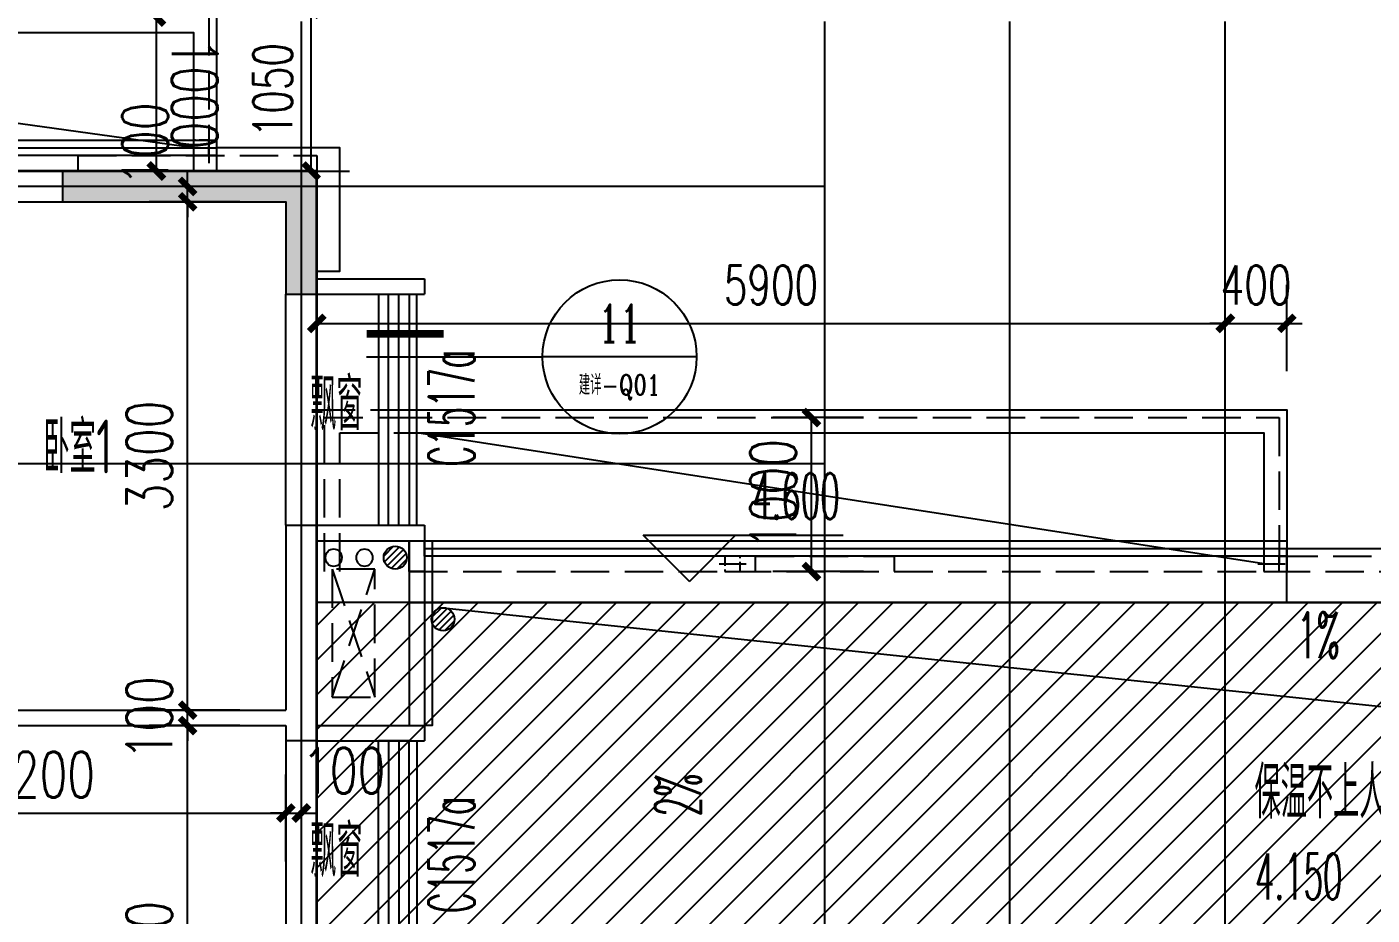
# Model space of a CAD drawing. Extents: x -59851 to 653804, y -249523 to 437614.
# Drawn here: x -39096 to -30361, y 153758 to 159524 of the extents above; entities that cross this region are included whole.
import ezdxf
from ezdxf.enums import TextEntityAlignment as Align

# ---------------------------------------------------------------- set-up
doc = ezdxf.new("R2010")
doc.units = 0
doc.header["$LTSCALE"] = 1000
doc.header["$MEASUREMENT"] = 0
doc.linetypes.add('DASH', pattern=[0.35, 0.25, -0.1])
doc.layers.add('33计全面积外廓线', color=21, linetype='Continuous', lineweight=35)
doc.layers.add('_S-PS(排水管)', color=255, linetype='Continuous', plot=False)
doc.layers.add('A-降板区域（给结构）', color=155, linetype='Continuous', plot=False)
for name, color, linetype in [('_S-YS(雨水管)', 3, 'Continuous'), ('_S-空调立管', 7, 'Continuous'), ('A-ROOF', 7, 'Continuous'), ('A-外装饰线脚', 7, 'Continuous'), ('A-看线', 105, 'Continuous'), ('A-空调室外机', 5, 'DASH'), ('A-第三道尺寸线', 105, 'Continuous'), ('A-线脚看线', 9, 'Continuous'), ('A-雨棚', 153, 'Continuous'), ('AE-FLOR', 151, 'Continuous'), ('DIM_ELEV', 3, 'Continuous'), ('DIM_IDEN', 3, 'Continuous'), ('DIM_SYMB', 3, 'Continuous'), ('DOTE', 16, 'Continuous'), ('LABEL_PM', 7, 'Continuous'), ('NL', 5, 'Continuous'), ('PUB_HATCH', 8, 'Continuous'), ('PUB_TEXT', 7, 'Continuous'), ('WALL', 2, 'Continuous'), ('WINDOW', 4, 'Continuous'), ('WINDOW_TEXT', 7, 'Continuous'), ('ys', 154, 'Continuous'), ('剪力墙', 6, 'Continuous')]:
    doc.layers.add(name, color=color, linetype=linetype)
doc.styles.add('_TCH_DIM', font='SIMPLEX.shx', dxfattribs={"width": 0.7, "bigfont": 'GBCBIG.shx'})
doc.styles.add('_TCH_DIM_T3', font='SIMPLEX.shx', dxfattribs={"width": 0.705882, "bigfont": 'GBCBIG.shx'})
doc.styles.add('_TCH_DIM_T3_T3', font='SIMPLEX.shx', dxfattribs={"width": 0.705882, "bigfont": 'GBCBIG.shx'})
doc.styles.add('_TCH_LABEL', font='COMPLEX', dxfattribs={"bigfont": 'GBCBIG'})
doc.styles.add('_TCH_WINDOW', font='SIMPLEX.shx', dxfattribs={"width": 0.7, "height": 3.5, "bigfont": 'GBCBIG.shx'})
doc.styles.get("Standard").update_dxf_attribs({"font": 'gbenor.shx', "width": 0.7, "bigfont": 'gbcbig.shx'})
doc.dimstyles.new('_TCH_ARCH&&100', dxfattribs={"dimtxt": 297.5, "dimasz": 100, "dimexe": 250, "dimexo": 300, "dimgap": 100, "dimtad": 1, "dimdec": 0, "dimzin": 0, "dimdsep": 46, "dimtxsty": '_TCH_DIM_T3', "dimblk": 'ARCHTICK', "dimcen": 0.09, "dimclrt": 7, "dimazin": 2, "dimtfac": 1, "dimtdec": 0, "dimtix": 1, "dimtmove": 2, "dimatfit": 3, "dimfxl": 0, "dimtolj": 1, "dimtzin": 0, "dimarcsym": 0})
doc.dimstyles.new('_TCH_ARCH&&100$TCH&&100', dxfattribs={"dimtxt": 252.875, "dimasz": 100, "dimexe": 250, "dimexo": 300, "dimgap": 122.3125, "dimtad": 1, "dimdec": 0, "dimzin": 0, "dimdsep": 46, "dimtxsty": '_TCH_DIM_T3_T3', "dimblk": 'ARCHTICK', "dimcen": 0.09, "dimclrt": 7, "dimazin": 2, "dimtfac": 1, "dimtdec": 0, "dimtix": 1, "dimtmove": 2, "dimatfit": 3, "dimfxl": 0, "dimtolj": 1, "dimtzin": 0, "dimarcsym": 0})

# ---------------------------------------------------------------- blocks, each defined once
blk = doc.blocks.new('zhouxianshouceng0329')
at = {"layer": 'DOTE'}
for p, q in [((-37313.7, 194580), (-37313.7, 218959.5)), ((-33913.7, 194580), (-33913.7, 218959.5)), ((-32713.7, 209388.3), (-32713.7, 218959.5)), ((-31313.7, 202788.4), (-31313.7, 218959.5)), ((-33913.7, 217888.3), (-44988.6, 217888.3)), ((-33913.7, 216088.3), (-44988.6, 216088.3))]:
    blk.add_line(p, q, dxfattribs=at)
blk = doc.blocks.new('jgjlq030328')
at = {"layer": 'PUB_HATCH'}
blk.add_hatch(color=256, dxfattribs=at).paths.add_polyline_path([(-283535, 28211.9), (-283535, 29011.9), (-285185, 29011.9), (-285185, 28811.9), (-283735, 28811.9), (-283735, 28211.9)])
at = {"layer": '剪力墙'}
blk.add_lwpolyline([(-283535, 28211.9), (-283535, 29011.9), (-285185, 29011.9), (-285185, 28811.9), (-283735, 28811.9), (-283735, 28211.9)], close=True, dxfattribs=at)
blk = doc.blocks.new('ktswaj')
at = {"linetype": 'DASH'}
blk.add_lwpolyline([(15990.1, 179082.6), (15990.1, 178253.3), (16268.4, 178253.3), (16268.4, 179082.6)], close=True, dxfattribs=at)
for points in [[(15990.1, 179082.6), (16268.4, 178253.3)], [(15990.1, 178253.3), (16268.4, 179082.6)]]:
    blk.add_lwpolyline(points, dxfattribs=at)
blk = doc.blocks.new('$TCHSYS$WIN2D')
for p, q in [((-0.5, 0.5), (0.5, 0.5)), ((-0.5, 0.5), (-0.5, -0.5)), ((0.5, 0.5), (0.5, -0.5)), ((0.5, 0.1667), (-0.5, 0.1667)), ((0.5, -0.1667), (-0.5, -0.1667)), ((-0.5, -0.5), (0.5, -0.5))]:
    blk.add_line(p, q)
blk = doc.blocks.new('_ArchTick')
at = {"color": 0, "linetype": 'ByBlock', "const_width": 0.4}
blk.add_lwpolyline([(-0.5, -0.5), (0.5, 0.5)], dxfattribs=at)
blk = doc.blocks.new('*D673')
at = {"layer": 'A-第三道尺寸线', "color": 0, "lineweight": -2, "transparency": 16777216}
for p, q in [((22909.3, 177052.6), (22909.3, 177617.1)), ((23009.3, 177052.6), (23009.3, 177617.1)), ((22909.3, 177367.1), (22809.3, 177367.1)), ((22909.3, 177367.1), (23009.3, 177367.1)), ((23009.3, 177367.1), (23109.3, 177367.1))]:
    blk.add_line(p, q, dxfattribs=at)
at = {"layer": 'Defpoints', "color": 0, "transparency": 16777216}
for p in [(23009.3, 177367.1), (22909.3, 176752.6), (23009.3, 176752.6)]:
    blk.add_point(p, dxfattribs=at)
at = {"layer": 'A-第三道尺寸线', "color": 0, "lineweight": -2, "transparency": 16777216, "xscale": 100, "yscale": 100, "zscale": 100}
blk.add_blockref('_ArchTick', (22909.3, 177367.1), dxfattribs=at)
at = {"layer": 'A-第三道尺寸线', "color": 0, "lineweight": -2, "transparency": 16777216, "xscale": 100, "yscale": 100, "zscale": 100, "rotation": 180}
blk.add_blockref('_ArchTick', (23009.3, 177367.1), dxfattribs=at)
at = {"layer": 'A-第三道尺寸线', "color": 7, "transparency": 16777216, "insert": (23284.3, 177642.1), "char_height": 297.5, "attachment_point": 5, "style": '_TCH_DIM_T3'}
blk.add_mtext('\\A1;100', dxfattribs=at)
blk = doc.blocks.new('*D674')
at = {"layer": 'A-第三道尺寸线', "color": 0, "lineweight": -2, "transparency": 16777216}
for p, q in [((19709.3, 177052.6), (19709.3, 177617.1)), ((22909.3, 177052.6), (22909.3, 177617.1)), ((19709.3, 177367.1), (22909.3, 177367.1))]:
    blk.add_line(p, q, dxfattribs=at)
at = {"layer": 'Defpoints', "color": 0, "transparency": 16777216}
for p in [(22909.3, 177367.1), (19709.3, 176752.6), (22909.3, 176752.6)]:
    blk.add_point(p, dxfattribs=at)
at = {"layer": 'A-第三道尺寸线', "color": 0, "lineweight": -2, "transparency": 16777216, "xscale": 100, "yscale": 100, "zscale": 100, "rotation": 180}
blk.add_blockref('_ArchTick', (19709.3, 177367.1), dxfattribs=at)
at = {"layer": 'A-第三道尺寸线', "color": 0, "lineweight": -2, "transparency": 16777216, "xscale": 100, "yscale": 100, "zscale": 100}
blk.add_blockref('_ArchTick', (22909.3, 177367.1), dxfattribs=at)
at = {"layer": 'A-第三道尺寸线', "color": 7, "transparency": 16777216, "insert": (21309.3, 177615.9), "char_height": 297.5, "attachment_point": 5, "style": '_TCH_DIM_T3'}
blk.add_mtext('\\A1;3200', dxfattribs=at)
blk = doc.blocks.new('*D692')
at = {"layer": 'A-第三道尺寸线', "color": 0, "lineweight": -2, "transparency": 16777216}
for p, q in [((22270.6, 181434.8), (22270.6, 181534.8)), ((22609.3, 181434.8), (22020.6, 181434.8)), ((22270.6, 181334.8), (22270.6, 181434.8)), ((22609.3, 181334.8), (22020.6, 181334.8)), ((22270.6, 181334.8), (22270.6, 181234.8))]:
    blk.add_line(p, q, dxfattribs=at)
at = {"layer": 'Defpoints', "color": 0, "transparency": 16777216}
for p in [(22270.6, 181434.8), (22909.3, 181434.8), (22909.3, 181334.8)]:
    blk.add_point(p, dxfattribs=at)
at = {"layer": 'A-第三道尺寸线', "color": 0, "lineweight": -2, "transparency": 16777216, "xscale": 100, "yscale": 100, "zscale": 100}
for p, rotation in [((22270.6, 181434.8), 270), ((22270.6, 181334.8), 90)]:
    blk.add_blockref('_ArchTick', p, dxfattribs=dict(at, rotation=rotation))
at = {"layer": 'A-第三道尺寸线', "color": 7, "transparency": 16777216, "insert": (21995.6, 181709.8), "char_height": 297.5, "attachment_point": 5, "rotation": 90, "style": '_TCH_DIM_T3'}
blk.add_mtext('\\A1;100', dxfattribs=at)
blk = doc.blocks.new('*D693')
at = {"layer": 'A-第三道尺寸线', "color": 0, "lineweight": -2, "transparency": 16777216}
for p, q in [((22609.3, 181334.8), (22020.6, 181334.8)), ((22270.6, 178034.8), (22270.6, 181334.8)), ((22609.3, 178034.8), (22020.6, 178034.8))]:
    blk.add_line(p, q, dxfattribs=at)
at = {"layer": 'Defpoints', "color": 0, "transparency": 16777216}
for p in [(22270.6, 181334.8), (22909.3, 181334.8), (22909.3, 178034.8)]:
    blk.add_point(p, dxfattribs=at)
at = {"layer": 'A-第三道尺寸线', "color": 0, "lineweight": -2, "transparency": 16777216, "xscale": 100, "yscale": 100, "zscale": 100}
for p, rotation in [((22270.6, 181334.8), 90), ((22270.6, 178034.8), 270)]:
    blk.add_blockref('_ArchTick', p, dxfattribs=dict(at, rotation=rotation))
at = {"layer": 'A-第三道尺寸线', "color": 7, "transparency": 16777216, "insert": (22021.8, 179684.8), "char_height": 297.5, "attachment_point": 5, "rotation": 90, "style": '_TCH_DIM_T3'}
blk.add_mtext('\\A1;3300', dxfattribs=at)
blk = doc.blocks.new('*D694')
at = {"layer": 'A-第三道尺寸线', "color": 0, "lineweight": -2, "transparency": 16777216}
for p, q in [((22270.6, 178034.8), (22270.6, 178134.8)), ((22609.3, 178034.8), (22020.6, 178034.8)), ((22270.6, 177934.8), (22270.6, 178034.8)), ((22609.3, 177934.8), (22020.6, 177934.8)), ((22270.6, 177934.8), (22270.6, 177834.8))]:
    blk.add_line(p, q, dxfattribs=at)
at = {"layer": 'Defpoints', "color": 0, "transparency": 16777216}
for p in [(22270.6, 178034.8), (22909.3, 178034.8), (22909.3, 177934.8)]:
    blk.add_point(p, dxfattribs=at)
at = {"layer": 'A-第三道尺寸线', "color": 0, "lineweight": -2, "transparency": 16777216, "xscale": 100, "yscale": 100, "zscale": 100}
for p, rotation in [((22270.6, 178034.8), 270), ((22270.6, 177934.8), 90)]:
    blk.add_blockref('_ArchTick', p, dxfattribs=dict(at, rotation=rotation))
at = {"layer": 'A-第三道尺寸线', "color": 7, "transparency": 16777216, "insert": (22021.8, 177984.8), "char_height": 297.5, "attachment_point": 5, "rotation": 90, "style": '_TCH_DIM_T3'}
blk.add_mtext('\\A1;100', dxfattribs=at)
blk = doc.blocks.new('*D695')
at = {"layer": 'A-第三道尺寸线', "color": 0, "lineweight": -2, "transparency": 16777216}
for p, q in [((22609.3, 177934.8), (22020.6, 177934.8)), ((22270.6, 174934.8), (22270.6, 177934.8)), ((22609.3, 174934.8), (22020.6, 174934.8))]:
    blk.add_line(p, q, dxfattribs=at)
at = {"layer": 'Defpoints', "color": 0, "transparency": 16777216}
for p in [(22270.6, 177934.8), (22909.3, 177934.8), (22909.3, 174934.8)]:
    blk.add_point(p, dxfattribs=at)
at = {"layer": 'A-第三道尺寸线', "color": 0, "lineweight": -2, "transparency": 16777216, "xscale": 100, "yscale": 100, "zscale": 100}
for p, rotation in [((22270.6, 177934.8), 90), ((22270.6, 174934.8), 270)]:
    blk.add_blockref('_ArchTick', p, dxfattribs=dict(at, rotation=rotation))
at = {"layer": 'A-第三道尺寸线', "color": 7, "transparency": 16777216, "insert": (22021.8, 176434.8), "char_height": 297.5, "attachment_point": 5, "rotation": 90, "style": '_TCH_DIM_T3'}
blk.add_mtext('\\A1;3000', dxfattribs=at)
blk = doc.blocks.new('2fxianjiao0331')
at = {"layer": 'A-线脚看线'}
for points in [[(-208659.1, 156288.4), (-208659.1, 157788.4)], [(-208609.1, 156188.3), (-208559.1, 156188.3), (-208559.1, 154988.3), (-208609.1, 154988.3)], [(-208659.1, 154888.4), (-208659.1, 153388.4)]]:
    blk.add_lwpolyline(points, dxfattribs=at)
blk = doc.blocks.new('_LV13')
at = {"color": 0}
for p, q in [((-0.071, 0.495), (-0.495, 0.071)), ((0.183, 0.465), (-0.465, -0.183)), ((0.354, 0.354), (-0.354, -0.354)), ((0.465, 0.183), (-0.183, -0.465)), ((0.495, -0.071), (0.071, -0.495))]:
    blk.add_line(p, q, dxfattribs=at)
blk.add_circle((0, 0), 0.5)
blk = doc.blocks.new('100guoshuidong')
at = {"layer": 'DOTE'}
blk.add_lwpolyline([(-43151.5, 167757.9), (-42974.8, 167757.9)], dxfattribs=at)
at = {"layer": 'ys', "linetype": 'DASH', "ltscale": 0.25}
blk.add_lwpolyline([(-43113.7, 167807.9), (-43113.7, 167707.9), (-43013.7, 167707.9), (-43013.7, 167807.9)], close=True, dxfattribs=at)
blk = doc.blocks.new('1huxingshui0505')
at = {"layer": '_S-PS(排水管)'}
blk.add_lwpolyline([(-180814.1, 100440.3, 1), (-180924.1, 100440.3, 1)], format="xyb", close=True, dxfattribs=at)
at = {"layer": '_S-YS(雨水管)'}
blk.add_lwpolyline([(-176984.1, 99610.3, 1), (-177094.1, 99610.3, 1)], format="xyb", close=True, dxfattribs=at)
at = {"layer": '_S-空调立管'}
for points in [[(-183884.1, 100430.3, 1), (-183994.1, 100430.3, 1)], [(-176784.1, 99610.3, 1), (-176894.1, 99610.3, 1)]]:
    blk.add_lwpolyline(points, format="xyb", close=True, dxfattribs=at)
at = {"layer": 'NL', "ltscale": 0.5, "extrusion": (0, 0, -1), "xscale": -150, "yscale": 150, "zscale": -150}
for p in [(180869.1, 101680.3), (183739.1, 100430.3), (176639.1, 99610.3), (179299.1, 93320.3), (180049.1, 92170.3)]:
    blk.add_blockref('_LV13', p, dxfattribs=at)
blk = doc.blocks.new('*D1596')
at = {"layer": 'A-第三道尺寸线', "color": 0, "lineweight": -2, "transparency": 16777216}
for p, q in [((-33663.7, 156988.3), (-34251.2, 156988.3)), ((-34001.2, 155988.3), (-34001.2, 156988.3)), ((-33663.7, 155988.3), (-34251.2, 155988.3))]:
    blk.add_line(p, q, dxfattribs=at)
at = {"layer": 'Defpoints', "color": 0, "transparency": 16777216}
for p in [(-34001.2, 156988.3), (-33363.7, 156988.3), (-33363.7, 155988.3)]:
    blk.add_point(p, dxfattribs=at)
at = {"layer": 'A-第三道尺寸线', "color": 0, "lineweight": -2, "transparency": 16777216, "xscale": 100, "yscale": 100, "zscale": 100}
for p, rotation in [((-34001.2, 156988.3), 90), ((-34001.2, 155988.3), 270)]:
    blk.add_blockref('_ArchTick', p, dxfattribs=dict(at, rotation=rotation))
at = {"layer": 'A-第三道尺寸线', "color": 7, "transparency": 16777216, "insert": (-34250, 156488.3), "char_height": 297.5, "attachment_point": 5, "rotation": 90, "style": '_TCH_DIM_T3'}
blk.add_mtext('\\A1;1000', dxfattribs=at)
blk = doc.blocks.new('*D1600')
at = {"layer": 'A-第三道尺寸线', "color": 0, "lineweight": -2, "transparency": 16777216}
for p, q in [((-38563.7, 159588.3), (-38005.2, 159588.3)), ((-38255.2, 158588.3), (-38255.2, 159588.3)), ((-38563.7, 158588.3), (-38005.2, 158588.3))]:
    blk.add_line(p, q, dxfattribs=at)
at = {"layer": 'Defpoints', "color": 0, "transparency": 16777216}
for p in [(-38863.7, 159588.3), (-38255.2, 159588.3), (-38863.7, 158588.3)]:
    blk.add_point(p, dxfattribs=at)
at = {"layer": 'A-第三道尺寸线', "color": 0, "lineweight": -2, "transparency": 16777216, "xscale": 100, "yscale": 100, "zscale": 100}
for p, rotation in [((-38255.2, 159588.3), 90.00026825914013), ((-38255.2, 158588.3), 270.0002682591401)]:
    blk.add_blockref('_ArchTick', p, dxfattribs=dict(at, rotation=rotation))
at = {"layer": 'A-第三道尺寸线', "color": 7, "transparency": 16777216, "insert": (-38006.4, 159088.3), "char_height": 297.5, "attachment_point": 5, "rotation": 270.00027, "style": '_TCH_DIM_T3'}
blk.add_mtext('\\A1;1000', dxfattribs=at)
blk = doc.blocks.new('rqwerqwrqq')
at = {"layer": 'A-ROOF'}
for p, q in [((-178944.2, 264860.5), (-173244.2, 264860.5)), ((-171894.2, 262260.5), (-166294.2, 262260.5))]:
    blk.add_line(p, q, dxfattribs=at)
for points in [[(-178944.2, 264910.5), (-173244.2, 264910.5), (-173244.2, 264810.5), (-178944.2, 264810.5)], [(-171894.2, 262310.5), (-166294.2, 262310.5), (-166294.2, 262210.5), (-171894.2, 262210.5)]]:
    blk.add_lwpolyline(points, close=True, dxfattribs=at)
at = {"layer": 'A-ROOF', "linetype": 'DASH'}
blk.add_lwpolyline([(-171994.2, 262110.5), (-158994.2, 262110.5), (-158994.2, 261210.5)], dxfattribs=at)
at = {"layer": 'A-ROOF'}
blk.add_lwpolyline([(-171994.2, 262110.5), (-171994.2, 261910.5), (-159194.2, 261910.5), (-159194.2, 261010.5), (-155494.2, 261010.5)], dxfattribs=at)
at = {"layer": 'A-外装饰线脚'}
blk.add_lwpolyline([(-172594.2, 264060.5), (-172444.2, 264060.5), (-172444.2, 264860.5), (-173244.2, 264860.5), (-173244.2, 264710.5)], dxfattribs=at)
at = {"layer": 'DIM_ELEV'}
for p, q in [((-170174, 262045.7), (-170474, 262345.7)), ((-170474, 262345.7), (-169175.8, 262345.7)), ((-170174, 262045.7), (-169874, 262345.7))]:
    blk.add_line(p, q, dxfattribs=at)
at = {"layer": 'LABEL_PM'}
blk.add_lwpolyline([(-166294.2, 261910.5), (-166294.2, 262260.5), (-165494.2, 262260.5), (-165494.2, 261910.5)], dxfattribs=at)
at = {"layer": 'PUB_TEXT', "style": '_TCH_DIM', "width": 0.494118}
for s, p in [('4.600', (-169765.8, 262450.7)), ('4.150', (-166500.9, 259982.3))]:
    blk.add_text(s, height=297.5, dxfattribs=at).set_placement(p)
at = {"layer": 'PUB_TEXT', "width": 0.7}
blk.add_text('保温不上人屋面', height=337.59, dxfattribs=at).set_placement((-166504.5, 260507.2))
blk = doc.blocks.new('*D3567')
at = {"layer": 'A-第三道尺寸线', "color": 0, "lineweight": -2, "transparency": 16777216}
for p, q in [((-37213.7, 157288.3), (-37213.7, 157849.5)), ((-31313.7, 157288.3), (-31313.7, 157849.5)), ((-37213.7, 157599.5), (-31313.7, 157599.5))]:
    blk.add_line(p, q, dxfattribs=at)
at = {"layer": 'Defpoints', "color": 0, "transparency": 16777216}
for p in [(-31313.7, 157599.5), (-37213.7, 156988.3), (-31313.7, 156988.3)]:
    blk.add_point(p, dxfattribs=at)
at = {"layer": 'A-第三道尺寸线', "color": 0, "lineweight": -2, "transparency": 16777216, "xscale": 100, "yscale": 100, "zscale": 100, "rotation": 180}
blk.add_blockref('_ArchTick', (-37213.7, 157599.5), dxfattribs=at)
at = {"layer": 'A-第三道尺寸线', "color": 0, "lineweight": -2, "transparency": 16777216, "xscale": 100, "yscale": 100, "zscale": 100}
blk.add_blockref('_ArchTick', (-31313.7, 157599.5), dxfattribs=at)
at = {"layer": 'A-第三道尺寸线', "color": 7, "transparency": 16777216, "insert": (-34263.7, 157848.2), "char_height": 252.88, "attachment_point": 5, "style": '_TCH_DIM_T3_T3'}
blk.add_mtext('\\A1;5900', dxfattribs=at)
blk = doc.blocks.new('*D3568')
at = {"layer": 'A-第三道尺寸线', "color": 0, "lineweight": -2, "transparency": 16777216}
for p, q in [((-31313.7, 157288.3), (-31313.7, 157849.5)), ((-30913.7, 157288.3), (-30913.7, 157849.5)), ((-31313.7, 157599.5), (-31413.7, 157599.5)), ((-31313.7, 157599.5), (-30913.7, 157599.5)), ((-30913.7, 157599.5), (-30813.7, 157599.5))]:
    blk.add_line(p, q, dxfattribs=at)
at = {"layer": 'Defpoints', "color": 0, "transparency": 16777216}
for p in [(-30913.7, 157599.5), (-31313.7, 156988.3), (-30913.7, 156988.3)]:
    blk.add_point(p, dxfattribs=at)
at = {"layer": 'A-第三道尺寸线', "color": 0, "lineweight": -2, "transparency": 16777216, "xscale": 100, "yscale": 100, "zscale": 100}
blk.add_blockref('_ArchTick', (-31313.7, 157599.5), dxfattribs=at)
at = {"layer": 'A-第三道尺寸线', "color": 0, "lineweight": -2, "transparency": 16777216, "xscale": 100, "yscale": 100, "zscale": 100, "rotation": 180}
blk.add_blockref('_ArchTick', (-30913.7, 157599.5), dxfattribs=at)
at = {"layer": 'A-第三道尺寸线', "color": 7, "transparency": 16777216, "insert": (-31113.7, 157848.2), "char_height": 252.88, "attachment_point": 5, "style": '_TCH_DIM_T3_T3'}
blk.add_mtext('\\A1;400', dxfattribs=at)
blk = doc.blocks.new('*D3569')
at = {"layer": 'A-第三道尺寸线', "color": 0, "lineweight": -2, "transparency": 16777216}
for p, q in [((-37563.7, 159638.3), (-37000.5, 159638.3)), ((-37250.5, 158588.3), (-37250.5, 159638.3)), ((-37563.7, 158588.3), (-37000.5, 158588.3))]:
    blk.add_line(p, q, dxfattribs=at)
at = {"layer": 'Defpoints', "color": 0, "transparency": 16777216}
for p in [(-37863.7, 159638.3), (-37250.5, 159638.3), (-37863.7, 158588.3)]:
    blk.add_point(p, dxfattribs=at)
at = {"layer": 'A-第三道尺寸线', "color": 0, "lineweight": -2, "transparency": 16777216, "xscale": 100, "yscale": 100, "zscale": 100}
for p, rotation in [((-37250.5, 159638.3), 90), ((-37250.5, 158588.3), 270)]:
    blk.add_blockref('_ArchTick', p, dxfattribs=dict(at, rotation=rotation))
at = {"layer": 'A-第三道尺寸线', "color": 7, "transparency": 16777216, "insert": (-37499.2, 159113.3), "char_height": 252.88, "attachment_point": 5, "rotation": 90, "style": '_TCH_DIM_T3_T3'}
blk.add_mtext('\\A1;1050', dxfattribs=at)
blk = doc.blocks.new('a1HUXING0323')
at = {"layer": 'A-看线'}
for points in [[(22909.3, 179234.8), (22909.3, 180734.8)], [(22909.3, 177834.8), (22909.3, 176334.8)]]:
    blk.add_lwpolyline(points, dxfattribs=at)
at = {"layer": 'AE-FLOR'}
for points in [[(23709.3, 179134.8), (23709.3, 177934.8)], [(23809.3, 179134.8), (23809.3, 177934.8)]]:
    blk.add_lwpolyline(points, dxfattribs=at)
at = {"layer": 'WALL'}
for p, q in [((19509.3, 181534.8), (23109.3, 181534.8)), ((23109.3, 181534.8), (23109.3, 180834.8)), ((19709.3, 181334.8), (22909.3, 181334.8)), ((22909.3, 181334.8), (22909.3, 180734.8)), ((23109.3, 180834.8), (23609.3, 180834.8)), ((23609.3, 180834.8), (23809.3, 180834.8)), ((23809.3, 180834.8), (23809.3, 180734.8)), ((22909.3, 180734.8), (23509.3, 180734.8)), ((23509.3, 180734.8), (23709.3, 180734.8)), ((23709.3, 180734.8), (23809.3, 180734.8)), ((22909.3, 179234.8), (23509.3, 179234.8)), ((22909.3, 179234.8), (22909.3, 178034.8)), ((23509.3, 179234.8), (23709.3, 179234.8)), ((23709.3, 179234.8), (23809.3, 179234.8)), ((23809.3, 179234.8), (23809.3, 179134.8)), ((23109.3, 179134.8), (23609.3, 179134.8)), ((23109.3, 179134.8), (23109.3, 177934.8)), ((23609.3, 179134.8), (23809.3, 179134.8)), ((19709.3, 178034.8), (22909.3, 178034.8)), ((19709.3, 177934.8), (22909.3, 177934.8)), ((22909.3, 177934.8), (22909.3, 177834.8)), ((23109.3, 177934.8), (23609.3, 177934.8)), ((23609.3, 177934.8), (23809.3, 177934.8)), ((23809.3, 177934.8), (23809.3, 177834.8)), ((23109.3, 177834.8), (22909.3, 177834.8)), ((23109.3, 177834.8), (23509.3, 177834.8)), ((23109.3, 177834.8), (23109.3, 177834.8)), ((23709.3, 177834.8), (23509.3, 177834.8)), ((23709.3, 177834.8), (23809.3, 177834.8))]:
    blk.add_line(p, q, dxfattribs=at)
at = {"layer": 'A-空调室外机'}
blk.add_blockref('ktswaj', (7219.1, -133.1), dxfattribs=at)
at = {"layer": 'WINDOW'}
ref = blk.add_blockref('$TCHSYS$WIN2D', (23609.3, 179984.8), dxfattribs=dict(at, xscale=-1500, yscale=200, zscale=1500, rotation=90))
ref.add_attrib('A', 'C1517a', (24133, 179617.3), dxfattribs={"layer": 'WINDOW_TEXT', "height": 297.5, "rotation": 90, "style": '_TCH_WINDOW', "width": 0.494118})
ref = blk.add_blockref('$TCHSYS$WIN2D', (23609.3, 177084.8), dxfattribs=dict(at, xscale=1500, yscale=200, zscale=1500, rotation=90))
ref.add_attrib('A', 'C1517a', (24133, 176717.3), dxfattribs={"layer": 'WINDOW_TEXT', "height": 297.5, "rotation": 90, "style": '_TCH_WINDOW', "width": 0.494118})
at = {"layer": 'PUB_TEXT', "width": 0.7}
for s, height, p in [('飘窗', 337.59, (23066.7, 179852.5)), ('卧室', 337.59, (21333.6, 179571.5)), ('1', 350, (21677.6, 179571.5)), ('飘窗', 337.59, (23066.7, 176952.5))]:
    blk.add_text(s, height=height, dxfattribs=at).set_placement(p)
at = {"layer": 'A-第三道尺寸线'}
for base, p1, p2, angle, picture, middle in [((22270.6, 181434.8), (22909.3, 181334.8), (22909.3, 181434.8), 90, '*D692', (21995.6, 181709.8)), ((23009.3, 177367.1), (22909.3, 176752.6), (23009.3, 176752.6), 0, '*D673', (23284.3, 177642.1))]:
    dim = blk.add_linear_dim(base=base, p1=p1, p2=p2, angle=angle, dimstyle='_TCH_ARCH&&100', dxfattribs=at)
    dim.commit()
    dim.dimension.update_dxf_attribs({"geometry": picture, "text_midpoint": middle, "dimtype": 129})
for p1, p2, distance, picture, middle in [((22909.3, 178034.8), (22909.3, 181334.8), 638.7, '*D693', (22021.8, 179684.8)), ((22909.3, 177934.8), (22909.3, 178034.8), 638.7, '*D694', (22021.8, 177984.8)), ((22909.3, 174934.8), (22909.3, 177934.8), 638.7, '*D695', (22021.8, 176434.8)), ((19709.3, 176752.6), (22909.3, 176752.6), 614.5, '*D674', (21309.3, 177615.9))]:
    dim = blk.add_aligned_dim(p1=p1, p2=p2, distance=distance, dimstyle='_TCH_ARCH&&100', dxfattribs=at)
    dim.commit()
    dim.dimension.update_dxf_attribs({"geometry": picture, "text_midpoint": middle})

msp = doc.modelspace()

# ---------------------------------------------------------------- hatches: boundary and pattern name
at = {"layer": 'A-降板区域（给结构）', "linetype": 'DASH'}
h = msp.add_hatch(dxfattribs=at)
h.set_pattern_fill('ANSI31', color=215, scale=100)
h.set_pattern_definition([(45, (0.02, 3e-11), (-112.2532, 112.2532), [])])
h.paths.add_polyline_path([(-37213.7, 155788.3), (-37213.7, 152688.3), (-33813.7, 152688.3), (-33813.7, 152038.3), (-33813.7, 151988.3), (-20113.7, 151988.3), (-20113.7, 154888.3), (-23813.7, 154888.3), (-23813.7, 155788.3)])

# ---------------------------------------------------------------- linework, layer by layer
at = {"layer": '33计全面积外廓线'}
msp.add_lwpolyline([(-17613.7, 146588.3), (-24913.7, 146588.3), (-24913.7, 148188.3), (-25563.7, 148188.3), (-25563.6, 146588.3), (-29213.7, 146588.3), (-29213.7, 146788.3), (-29813.7, 146788.3), (-29813.7, 143488.3), (-31213.7, 143488.3), (-31213.7, 146788.3), (-31813.7, 146788.3), (-31813.7, 146588.3), (-37413.7, 146588.3), (-37413.7, 145188.3), (-39013.7, 145188.3), (-39013.7, 151788.3), (-33813.7, 151788.3), (-33813.7, 152688.3), (-37213.7, 152688.3), (-37213.7, 158588.3), (-40813.7, 158588.3)], dxfattribs=at)
at = {"layer": 'A-ROOF', "linetype": 'DASH'}
for points in [[(-34363.7, 155988.3), (-34363.7, 156088.3), (-33463.7, 156088.3), (-33463.7, 155988.3)], [(-30963.7, 155988.3), (-30963.7, 156088.3), (-30063.7, 156088.3), (-30063.7, 155988.3)]]:
    msp.add_lwpolyline(points, dxfattribs=at)
at = {"layer": 'A-降板区域（给结构）', "color": 215}
msp.add_lwpolyline([(-37213.7, 155788.3), (-37213.7, 152688.3), (-33813.7, 152688.3), (-33813.7, 152038.3), (-33813.7, 151988.3), (-20113.7, 151988.3), (-20113.7, 154888.3), (-23813.7, 154888.3), (-23813.7, 155788.3)], close=True, dxfattribs=at)
at = {"layer": 'DIM_IDEN'}
for p in [(-35891.2, 157382.3), (-34747.2, 157382.3)]:
    msp.add_line(p, (-35747.2, 157382.3), dxfattribs=at)
msp.add_circle((-35247.2, 157382.3), 500, dxfattribs=at)
at = {"layer": 'DIM_SYMB'}
for points in [[(-32141.4, 156778.1, 0, 0, 0), (-32141.4, 156567.4, 80, 0, 0), (-32141.4, 156267.4, 0, 0, 0)], [(-30439.9, 155322, 0, 0, 0), (-30934.8, 155322, 80, 0, 0), (-31234.8, 155322, 0, 0, 0)], [(-34613.8, 154243.9, 0, 0, 0), (-34613.8, 154738.8, 80, 0, 0), (-34613.8, 155038.8, 0, 0, 0)]]:
    msp.add_lwpolyline(points, format="xyseb", dxfattribs=at)

# ---------------------------------------------------------------- block references
for name, p in [('zhouxianshouceng0329', (0, -59400)), ('100guoshuidong', (8550, -11719.6)), ('100guoshuidong', (12050, -11719.6))]:
    msp.add_blockref(name, p)
at = {"layer": '剪力墙'}
msp.add_blockref('jgjlq030328', (246321.3, 129576.4), dxfattribs=at)

# ---------------------------------------------------------------- texts
at = {"layer": 'PUB_TEXT', "style": '_TCH_LABEL'}
msp.add_text('11', height=242.02, dxfattribs=at).set_placement((-35385.5, 157477.7), (-35108.9, 157477.7), align=Align.FIT)
at = {"layer": 'PUB_TEXT', "style": '_TCH_LABEL', "width": 0.798997}
msp.add_text('建详-Q01', height=129.12, dxfattribs=at).set_placement((-35511.4, 157135.1), (-34983, 157135.1), align=Align.FIT)
at = {"layer": 'PUB_TEXT', "style": '_TCH_DIM', "width": 0.494118}
msp.add_text('1%', height=297.5, dxfattribs=at).set_placement((-30847.5, 155427))
msp.add_text('2%', height=297.5, rotation=90, dxfattribs=at).set_placement((-34718.8, 154399.5))

# ---------------------------------------------------------------- dimensions: what is measured, and where the dimension line sits
at = {"layer": 'A-第三道尺寸线'}
for p1, p2, distance, dimstyle, picture, middle in [((-31313.7, 156988.3), (-30913.7, 156988.3), 611.1, '_TCH_ARCH&&100$TCH&&100', '*D3568', (-31113.7, 157848.2)), ((-33363.7, 155988.3), (-33363.7, 156988.3), 637.5, '_TCH_ARCH&&100', '*D1596', (-34250, 156488.3))]:
    dim = msp.add_aligned_dim(p1=p1, p2=p2, distance=distance, dimstyle=dimstyle, dxfattribs=at)
    dim.commit()
    dim.dimension.update_dxf_attribs({"geometry": picture, "text_midpoint": middle})

# ---------------------------------------------------------------- next in the draw order: block references
msp.add_blockref('a1HUXING0323', (-60323, -22946.4))

# ---------------------------------------------------------------- next in the draw order: linework, layer by layer
at = {"layer": 'A-ROOF', "linetype": 'DASH'}
msp.add_lwpolyline([(-38763.7, 158588.3), (-38763.7, 158688.3), (-37213.7, 158688.3), (-37213.7, 158588.3)], dxfattribs=at)
at = {"layer": 'A-ROOF'}
msp.add_lwpolyline([(-36613.7, 156188.3), (-36513.7, 156188.3), (-36513.7, 155988.3), (-36613.7, 155988.3)], close=True, dxfattribs=at)
at = {"layer": 'A-雨棚'}
for points in [[(-43563.7, 158588.3), (-43563.7, 159638.3), (-37863.7, 159638.3), (-37863.7, 158588.3)], [(-43413.7, 158588.3), (-43413.7, 159488.3), (-38013.7, 159488.3), (-38013.7, 158588.3)], [(-36713.7, 157038.3), (-30913.7, 157038.3), (-30913.7, 155988.3)], [(-36713.7, 156888.3), (-31063.7, 156888.3), (-31063.7, 155988.3)]]:
    msp.add_lwpolyline(points, dxfattribs=at)
at = {"layer": 'A-雨棚', "linetype": 'DASH'}
for points in [[(-43513.7, 158588.3), (-43513.7, 159588.3), (-37913.7, 159588.3), (-37913.7, 158588.3)], [(-37213.7, 155988.3), (-37213.7, 157038.3), (-36713.7, 157038.3)], [(-37163.7, 155988.3), (-37163.7, 156988.3), (-36713.7, 156988.3)], [(-36713.7, 156988.3), (-30963.7, 156988.3), (-30963.7, 155988.3)], [(-37063.7, 155988.3), (-37063.7, 156888.3), (-36713.7, 156888.3)]]:
    msp.add_lwpolyline(points, dxfattribs=at)
at = {"layer": 'DIM_IDEN'}
msp.add_line((-36889.7, 157382.3), (-35891.2, 157382.3), dxfattribs=at)
at = {"layer": 'DIM_IDEN', "const_width": 50}
msp.add_lwpolyline([(-36889.7, 157532.3), (-36389.7, 157532.3)], dxfattribs=at)
at = {"layer": 'ys'}
for points in [[(-38013.7, 158738.3), (-43413.7, 159488.3)], [(-31063.7, 156038.3), (-36563.7, 156888.3)], [(-36393.7, 155753.3), (-29208.6, 154997.1), (-23923.7, 155553.3)]]:
    msp.add_lwpolyline(points, dxfattribs=at)

# ---------------------------------------------------------------- next in the draw order: block references
for name, p in [('rqwerqwrqq', (135380.5, -106122.2)), ('100guoshuidong', (5100, -9019.6)), ('2fxianjiao0331', (172095.4, 0)), ('1huxingshui0505', (139935.4, 56468.1))]:
    msp.add_blockref(name, p)
at = {"layer": 'NL', "ltscale": 0.5, "extrusion": (0, 0, -1), "xscale": -150, "yscale": 150, "zscale": -150}
msp.add_blockref('_LV13', (36393.7, 155678.3), dxfattribs=at)

# ---------------------------------------------------------------- next in the draw order: dimensions: what is measured, and where the dimension line sits
at = {"layer": 'A-第三道尺寸线'}
for p1, p2, distance, dimstyle, picture, middle in [((-37863.7, 158588.3), (-37863.7, 159638.3), -613.2, '_TCH_ARCH&&100$TCH&&100', '*D3569', (-37499.2, 159113.3)), ((-38863.7, 158588.3), (-38863.7, 159588.3), -608.5, '_TCH_ARCH&&100', '*D1600', (-38006.4, 159088.3)), ((-37213.7, 156988.3), (-31313.7, 156988.3), 611.1, '_TCH_ARCH&&100$TCH&&100', '*D3567', (-34263.7, 157848.2))]:
    dim = msp.add_aligned_dim(p1=p1, p2=p2, distance=distance, dimstyle=dimstyle, dxfattribs=at)
    dim.commit()
    dim.dimension.update_dxf_attribs({"geometry": picture, "text_midpoint": middle})

doc.saveas('drawing.dxf')
